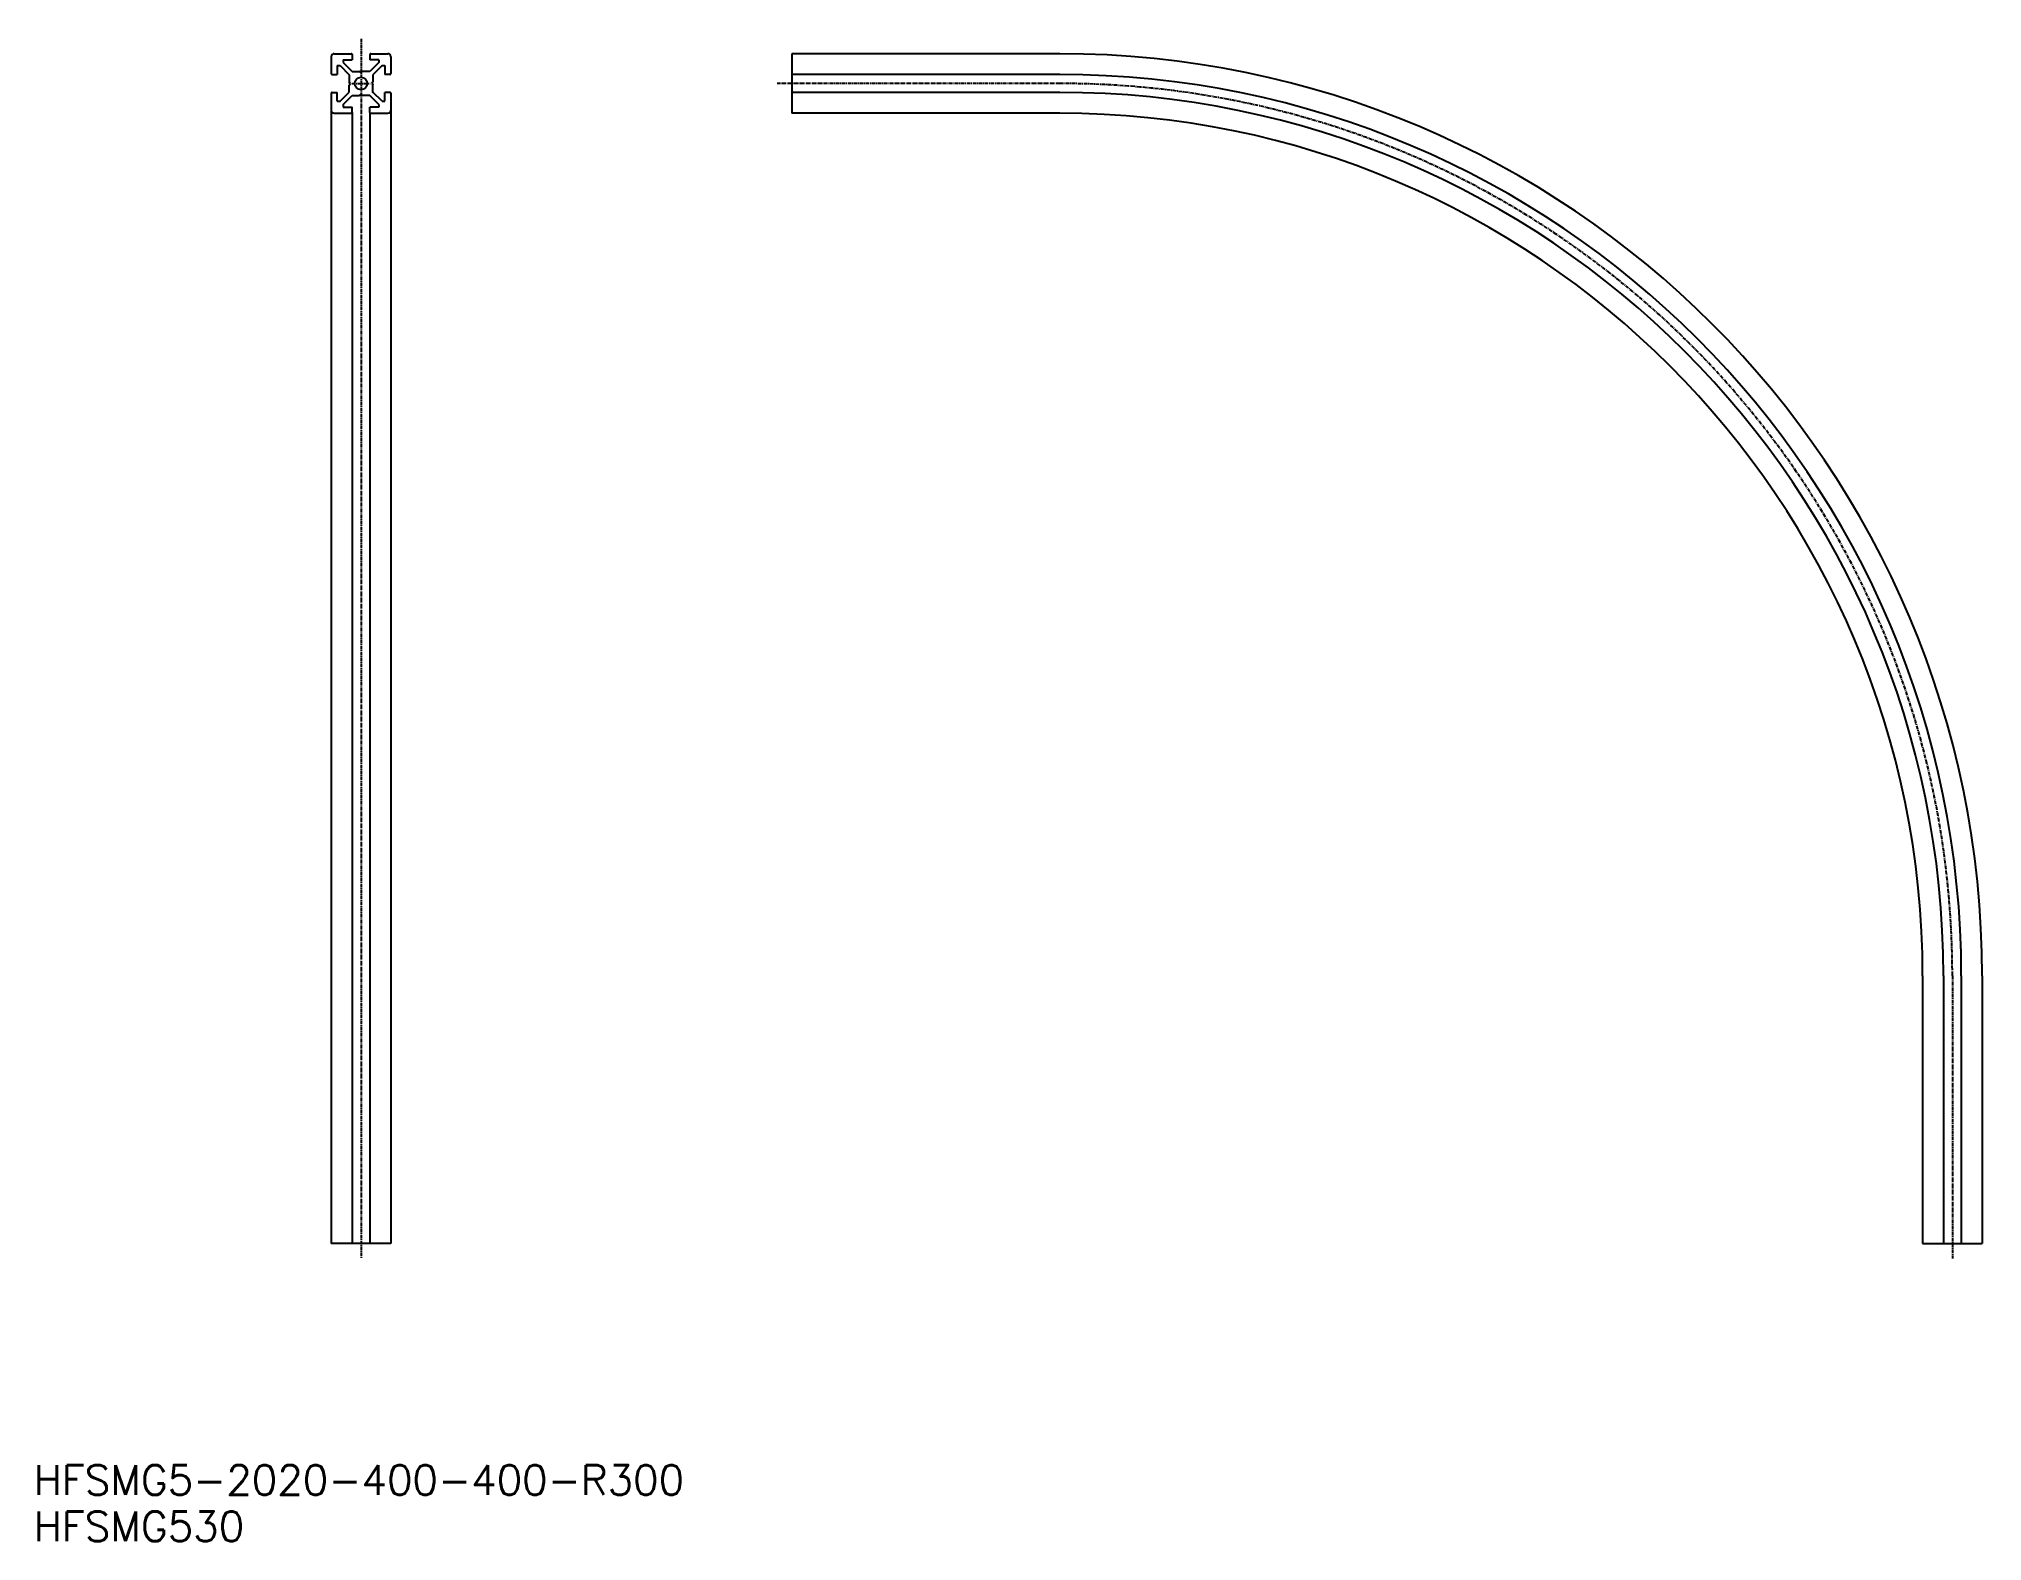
# Model space of a CAD drawing. Extents: x 2 to 655, y 0 to 505.
import ezdxf

# ---------------------------------------------------------------- set-up
doc = ezdxf.new("R2010")
doc.units = 0
doc.linetypes.add('CENTER', pattern=[2, 1.25, -0.25, 0.25, -0.25])
doc.layers.get('0').update_dxf_attribs({"linetype": 'CONTINUOUS'})
doc.layers.add('CENTER', color=1, linetype='CENTER')
doc.styles.get("Standard").update_dxf_attribs({"font": 'txt.shx', "bigfont": 'bigfont.shx'})

msp = doc.modelspace()

# ---------------------------------------------------------------- linework, layer by layer
at = {"color": 7, "linetype": 'CONTINUOUS'}
for p, q in [((100, 499), (100, 493.3)), ((101, 500), (106.7, 500)), ((104, 498), (104, 497.06)), ((104, 498), (107, 498)), ((104, 497.06), (107.06, 494)), ((107, 499.7), (107, 498)), ((116, 497.06), (112.94, 494)), ((113, 499.7), (113, 498)), ((116, 498), (113, 498)), ((113.3, 500), (119, 500)), ((116, 498), (116, 497.06)), ((120, 499), (120, 493.3)), ((344.8, 500), (254.8, 500)), ((254.8, 500), (254.8, 480)), ((100.3, 493), (102, 493)), ((102, 496), (102.94, 496)), ((102, 496), (102, 493)), ((102.94, 496), (106, 492.94)), ((106, 492.94), (106, 490.52)), ((106.3, 490), (106, 490.52)), ((106.3, 490), (106, 489.48)), ((107.06, 494), (109.48, 494)), ((110, 493.7), (109.48, 494)), ((110, 493.7), (110.52, 494)), ((112.94, 494), (110.52, 494)), ((113.7, 490), (114, 490.52)), ((113.7, 490), (114, 489.48)), ((117.06, 496), (114, 492.94)), ((114, 492.94), (114, 490.52)), ((117.06, 496), (118, 496)), ((118, 496), (118, 493)), ((119.7, 493), (118, 493)), ((344.8, 493), (254.8, 493)), ((100, 486.7), (100, 481)), ((100.3, 487), (102, 487)), ((102, 484), (102, 487)), ((102, 484), (102.94, 484)), ((102.94, 484), (106, 487.06)), ((104, 482.94), (107.06, 486)), ((106, 487.06), (106, 489.48)), ((107.06, 486), (109.48, 486)), ((110, 486.3), (109.48, 486)), ((110, 486.3), (110.52, 486)), ((112.94, 486), (110.52, 486)), ((116, 482.94), (112.94, 486)), ((114, 487.06), (114, 489.48)), ((117.06, 484), (114, 487.06)), ((117.06, 484), (118, 484)), ((118, 484), (118, 487)), ((119.7, 487), (118, 487)), ((120, 486.7), (120, 481)), ((344.8, 487), (254.8, 487)), ((100, 481), (100, 100)), ((101, 480), (106.7, 480)), ((102.43, 480), (102.43, 480)), ((103.85, 480), (103.85, 480)), ((104, 482.94), (104, 482)), ((104, 482), (107, 482)), ((107, 480.3), (107, 482)), ((107, 480.3), (107, 100)), ((113, 480.3), (113, 482)), ((116, 482), (113, 482)), ((113, 480.3), (113, 100)), ((113.3, 480), (119, 480)), ((116, 482.94), (116, 482)), ((120, 481), (120, 100)), ((344.8, 480), (254.8, 480)), ((634.8, 190), (634.8, 100)), ((641.8, 190), (641.8, 100)), ((647.8, 190), (647.8, 100)), ((654.8, 190), (654.8, 100)), ((120, 100), (100, 100)), ((634.8, 100), (654.8, 100))]:
    msp.add_line(p, q, dxfattribs=at)
msp.add_circle((110, 490), 2.1, dxfattribs=at)
for centre, radius, start, end in [((101, 499), 1, 90, 180), ((106.7, 499.7), 0.3, 0, 90), ((113.3, 499.7), 0.3, 90, 180.00001), ((119, 499), 1, 0, 90), ((344.8, 190), 310, 0, 90), ((100.3, 493.3), 0.3, 179.99999, 270), ((119.7, 493.3), 0.3, 270, 0), ((344.8, 190), 303, 0, 90), ((100.3, 486.7), 0.3, 90, 180.00001), ((119.7, 486.7), 0.3, 0, 90), ((344.8, 190), 297, 0, 90), ((101, 481), 1, 180, 270), ((106.7, 480.3), 0.3, 270, 0), ((113.3, 480.3), 0.3, 179.99999, 270), ((119, 481), 1, 270, 0), ((344.8, 190), 290, 0, 90)]:
    msp.add_arc(centre, radius, start, end, dxfattribs=at)
msp.add_point((114, 487.06), dxfattribs=at)
at = {"layer": 'CENTER', "color": 1, "linetype": 'CENTER'}
for p, q in [((110, 505), (110, 95)), ((106.9, 490), (113.1, 490)), ((344.8, 490), (249.8, 490)), ((644.8, 190), (644.8, 95))]:
    msp.add_line(p, q, dxfattribs=at)
msp.add_arc((344.8, 190), 300, 0, 90, dxfattribs=at)

# ---------------------------------------------------------------- texts
at = {"color": 7, "linetype": 'CONTINUOUS'}
for s, p in [('HFSMG5-2020-400-400-R300', (0, 15.55)), ('HFSMG530', (0, 0))]:
    msp.add_text(s, height=10, dxfattribs=at).set_placement(p)

doc.saveas('drawing.dxf')
